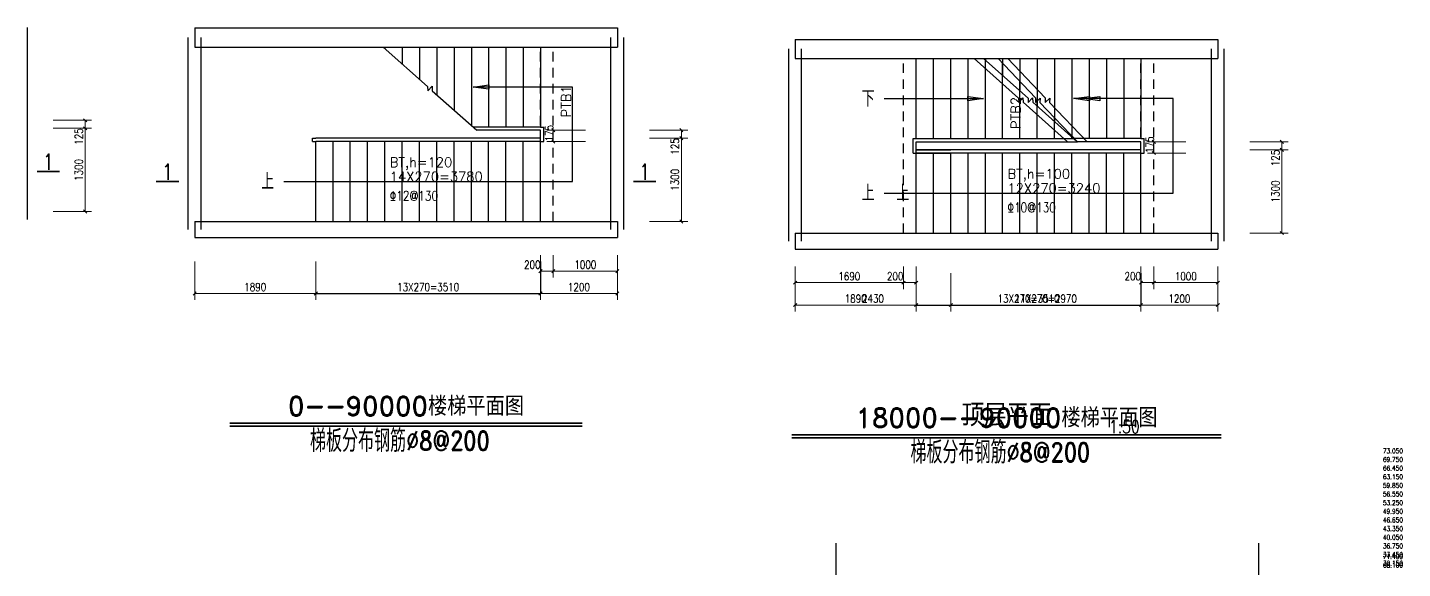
# Model space of a CAD drawing. Header units: millimetres. Extents: x -14156 to 29928, y -5971 to 19239.
# Drawn here: x 8448 to 29920, y 10638 to 19089 of the extents above; entities that cross this region are included whole.
import ezdxf
from ezdxf.enums import TextEntityAlignment as Align

# ---------------------------------------------------------------- set-up
doc = ezdxf.new("R2010")
doc.units = ezdxf.units.MM
doc.linetypes.add('线型3', pattern=[500, 150, -100, 150, -100])
for name, color, linetype, lineweight in [('中文说明', 9, 'Continuous', 60), ('剖面号', 7, 'Continuous', 35), ('墙', 3, 'Continuous', 25), ('尺寸线', 9, 'Continuous', 9), ('层301', 9, 'Continuous', 25), ('梁', 4, 'Continuous', 25), ('楼梯', 6, '线型3', 25), ('楼梯板', 4, 'Continuous', 25), ('轴线', 9, 'Continuous', 25)]:
    doc.layers.add(name, color=color, linetype=linetype, lineweight=lineweight)
doc.styles.add('hztxt', font='romand_pkpm', dxfattribs={"bigfont": 'hztxt'})

msp = doc.modelspace()

# ---------------------------------------------------------------- linework, layer by layer
at = {"layer": '中文说明', "color": 7, "lineweight": 35}
for p, q in [((11609, 12909), (17109, 12909)), ((11609, 12859), (17109, 12859)), ((20386, 12728), (27086, 12728)), ((20386, 12678), (27086, 12678)), ((22136, 12728), (25336, 12728))]:
    msp.add_line(p, q, dxfattribs=at)
at = {"layer": '剖面号'}
for p, q in [((8598, 16839), (8948, 16839)), ((10809, 16684), (10459, 16684)), ((17909, 16684), (18259, 16684))]:
    msp.add_line(p, q, dxfattribs=at)
at = {"layer": '墙'}
for p, q in [((11059, 19084), (11059, 18784)), ((17659, 19084), (17659, 18784)), ((20436, 18903), (20436, 18603)), ((20436, 18903), (20436, 18603)), ((27036, 18903), (27036, 18603)), ((27036, 18903), (27036, 18603)), ((11059, 16059), (11059, 15809)), ((17659, 16059), (17659, 15809)), ((20436, 15878), (20436, 15628)), ((20436, 15878), (20436, 15628)), ((27036, 15878), (27036, 15628)), ((27036, 15878), (27036, 15628))]:
    msp.add_line(p, q, dxfattribs=at)
for points in [[(11059, 19084), (17659, 19084)], [(20436, 18903), (27036, 18903)], [(20436, 18903), (27036, 18903)], [(11059, 18784), (17659, 18784)], [(20436, 18603), (27036, 18603)], [(20436, 18603), (27036, 18603)], [(11059, 16059), (17659, 16059)], [(11059, 15809), (17659, 15809)], [(20436, 15878), (27036, 15878)], [(20436, 15878), (27036, 15878)], [(20436, 15628), (27036, 15628)], [(20436, 15628), (27036, 15628)]]:
    msp.add_lwpolyline(points, dxfattribs=at)
at = {"layer": '尺寸线'}
for p, q in [((8848, 17639), (9448, 17639)), ((9348, 17639), (9348, 17514)), ((8848, 17514), (9448, 17514)), ((8848, 17514), (9448, 17514)), ((9348, 17514), (9348, 16214)), ((17159, 17484), (16559, 17484)), ((16659, 17309), (16659, 17484)), ((18159, 17484), (18759, 17484)), ((18659, 17484), (18659, 17359)), ((17159, 17309), (16559, 17309)), ((18159, 17359), (18759, 17359)), ((18159, 17359), (18759, 17359)), ((18659, 17359), (18659, 16059)), ((26536, 17303), (25936, 17303)), ((26536, 17303), (25936, 17303)), ((26036, 17128), (26036, 17303)), ((26036, 17128), (26036, 17303)), ((27536, 17303), (28136, 17303)), ((27536, 17303), (28136, 17303)), ((27536, 17178), (28136, 17178)), ((27536, 17178), (28136, 17178)), ((27536, 17178), (28136, 17178)), ((27536, 17178), (28136, 17178)), ((28036, 17303), (28036, 17178)), ((28036, 17303), (28036, 17178)), ((28036, 17178), (28036, 15878)), ((28036, 17178), (28036, 15878)), ((26536, 17128), (25936, 17128)), ((26536, 17128), (25936, 17128)), ((8848, 16214), (9448, 16214)), ((18159, 16059), (18759, 16059)), ((27536, 15878), (28136, 15878)), ((27536, 15878), (28136, 15878)), ((16459, 15534), (16459, 15184)), ((16659, 15534), (16659, 15184)), ((16659, 15534), (16659, 15184)), ((17659, 15534), (17659, 15184)), ((11059, 15434), (11059, 14834)), ((12949, 15434), (12949, 14834)), ((16459, 15434), (16459, 14834)), ((16659, 15284), (16459, 15284)), ((17659, 15284), (16659, 15284)), ((17659, 15434), (17659, 14834)), ((20436, 15353), (20436, 15003)), ((20436, 15353), (20436, 15003)), ((20436, 15253), (20436, 14653)), ((20436, 15253), (20436, 14653)), ((22126, 15353), (22126, 15003)), ((22126, 15353), (22126, 15003)), ((22126, 15353), (22126, 15003)), ((22126, 15353), (22126, 15003)), ((22326, 15353), (22326, 15003)), ((22326, 15353), (22326, 15003)), ((22326, 15253), (22326, 14653)), ((22866, 15253), (22866, 14653)), ((25836, 15353), (25836, 15003)), ((25836, 15353), (25836, 15003)), ((25836, 15253), (25836, 14653)), ((25836, 15253), (25836, 14653)), ((26036, 15353), (26036, 15003)), ((26036, 15353), (26036, 15003)), ((26036, 15353), (26036, 15003)), ((26036, 15353), (26036, 15003)), ((27036, 15353), (27036, 15003)), ((27036, 15353), (27036, 15003)), ((27036, 15253), (27036, 14653)), ((27036, 15253), (27036, 14653)), ((22126, 15103), (20436, 15103)), ((22126, 15103), (20436, 15103)), ((22326, 15103), (22126, 15103)), ((22326, 15103), (22126, 15103)), ((26036, 15103), (25836, 15103)), ((26036, 15103), (25836, 15103)), ((27036, 15103), (26036, 15103)), ((27036, 15103), (26036, 15103)), ((12949, 14934), (11059, 14934)), ((17659, 14934), (16459, 14934)), ((22866, 14753), (20436, 14753)), ((22326, 14753), (20436, 14753)), ((27036, 14753), (25836, 14753)), ((27036, 14753), (25836, 14753))]:
    msp.add_line(p, q, dxfattribs=at)
at = {"layer": '尺寸线', "lineweight": 25}
for p, q in [((9323, 17664), (9373, 17614)), ((9323, 17539), (9373, 17489)), ((9323, 17539), (9373, 17489)), ((16634, 17509), (16684, 17459)), ((18634, 17509), (18684, 17459)), ((16634, 17334), (16684, 17284)), ((18634, 17384), (18684, 17334)), ((18634, 17384), (18684, 17334)), ((26011, 17328), (26061, 17278)), ((26011, 17328), (26061, 17278)), ((28011, 17328), (28061, 17278)), ((28011, 17328), (28061, 17278)), ((28011, 17203), (28061, 17153)), ((28011, 17203), (28061, 17153)), ((28011, 17203), (28061, 17153)), ((28011, 17203), (28061, 17153)), ((26011, 17153), (26061, 17103)), ((26011, 17153), (26061, 17103)), ((9323, 16239), (9373, 16189)), ((18634, 16084), (18684, 16034)), ((28011, 15903), (28061, 15853)), ((28011, 15903), (28061, 15853)), ((16434, 15259), (16484, 15309)), ((16459, 15434), (16459, 14934)), ((16634, 15259), (16684, 15309)), ((16634, 15259), (16684, 15309)), ((17634, 15259), (17684, 15309)), ((25836, 15253), (25836, 14753)), ((25836, 15253), (25836, 14753)), ((20411, 15078), (20461, 15128)), ((20411, 15078), (20461, 15128)), ((22101, 15078), (22151, 15128)), ((22101, 15078), (22151, 15128)), ((22101, 15078), (22151, 15128)), ((22101, 15078), (22151, 15128)), ((22301, 15078), (22351, 15128)), ((22301, 15078), (22351, 15128)), ((25811, 15078), (25861, 15128)), ((25811, 15078), (25861, 15128)), ((26011, 15078), (26061, 15128)), ((26011, 15078), (26061, 15128)), ((26011, 15078), (26061, 15128)), ((26011, 15078), (26061, 15128)), ((27011, 15078), (27061, 15128)), ((27011, 15078), (27061, 15128)), ((11034, 14909), (11084, 14959)), ((12924, 14909), (12974, 14959)), ((12949, 14934), (16459, 14934)), ((16434, 14909), (16484, 14959)), ((17634, 14909), (17684, 14959)), ((20411, 14728), (20461, 14778)), ((20411, 14728), (20461, 14778)), ((22301, 14728), (22351, 14778)), ((22326, 14753), (25836, 14753)), ((22841, 14728), (22891, 14778)), ((22866, 14753), (25836, 14753)), ((25811, 14728), (25861, 14778)), ((25811, 14728), (25861, 14778)), ((27011, 14728), (27061, 14778)), ((27011, 14728), (27061, 14778))]:
    msp.add_line(p, q, dxfattribs=at)
at = {"layer": '梁'}
for p, q in [((8448, 16089), (8448, 19089)), ((10959, 15934), (10959, 18934)), ((11159, 15934), (11159, 18934)), ((17559, 15934), (17559, 18934)), ((17759, 15934), (17759, 18934)), ((20336, 15753), (20336, 18753)), ((20336, 15753), (20336, 18753)), ((20536, 15753), (20536, 18753)), ((20536, 15753), (20536, 18753)), ((26936, 15753), (26936, 18753)), ((26936, 15753), (26936, 18753)), ((27136, 15753), (27136, 18753)), ((27136, 15753), (27136, 18753))]:
    msp.add_line(p, q, dxfattribs=at)
at = {"layer": '楼梯'}
for p, q in [((16459, 16059), (16459, 18784)), ((16659, 16059), (16659, 18784)), ((22126, 15878), (22126, 18603)), ((22126, 15878), (22126, 18603)), ((22326, 15878), (22326, 18603)), ((22326, 15878), (22326, 18603)), ((25836, 15878), (25836, 18603)), ((25836, 15878), (25836, 18603)), ((26036, 15878), (26036, 18603)), ((26036, 15878), (26036, 18603))]:
    msp.add_line(p, q, dxfattribs=at)
at = {"layer": '楼梯板'}
for p, q in [((14029, 18784), (14029, 18760)), ((14299, 18784), (14299, 18520)), ((14569, 18784), (14569, 18279)), ((14839, 18784), (14839, 18039)), ((15109, 18784), (15109, 17799)), ((15379, 18784), (15379, 17558)), ((15649, 18784), (15649, 17534)), ((15919, 18784), (15919, 17534)), ((16189, 18784), (16189, 17534)), ((16459, 18784), (16459, 17534)), ((22326, 17353), (22326, 18603)), ((22326, 17353), (22326, 18603)), ((22596, 17353), (22596, 18603)), ((22596, 17353), (22596, 18603)), ((22866, 17353), (22866, 18603)), ((22866, 17353), (22866, 18603)), ((23136, 17353), (23136, 18603)), ((23136, 17353), (23136, 18603)), ((23406, 17353), (23406, 18603)), ((23406, 18603), (23406, 18579)), ((23676, 18603), (23676, 18339)), ((23676, 17353), (23676, 18530)), ((23946, 18603), (23946, 18404)), ((23946, 18603), (23946, 18098)), ((24216, 18603), (24216, 18120)), ((24216, 18603), (24216, 17858)), ((24486, 18603), (24486, 17836)), ((24486, 18603), (24486, 17617)), ((24756, 18603), (24756, 17552)), ((24756, 18603), (24756, 17377)), ((25026, 18603), (25026, 17353)), ((25026, 18603), (25026, 17353)), ((25296, 18603), (25296, 17353)), ((25296, 18603), (25296, 17353)), ((25566, 18603), (25566, 17353)), ((25566, 18603), (25566, 17353)), ((25836, 18603), (25836, 17353)), ((25836, 18603), (25836, 17353)), ((23406, 17353), (23406, 18445)), ((23676, 17353), (23676, 18205)), ((23946, 17353), (23946, 18246)), ((23946, 17353), (23946, 17965)), ((24216, 17353), (24216, 17962)), ((24216, 17353), (24216, 17724)), ((24486, 17353), (24486, 17678)), ((16459, 17534), (15406, 17534)), ((16459, 17484), (15462, 17484)), ((16459, 17534), (16509, 17534)), ((16459, 17359), (16459, 17484)), ((16459, 17484), (16459, 17484)), ((16509, 17309), (16509, 17534)), ((24486, 17353), (24486, 17484)), ((24756, 17353), (24756, 17394)), ((12899, 17359), (12949, 17359)), ((12899, 17309), (12899, 17359)), ((12899, 17309), (12949, 17309)), ((16459, 17359), (12949, 17359)), ((12949, 16059), (12949, 17309)), ((16459, 17309), (12949, 17309)), ((13219, 16059), (13219, 17309)), ((13489, 16059), (13489, 17309)), ((13759, 16059), (13759, 17309)), ((14029, 16059), (14029, 17309)), ((14299, 16059), (14299, 17309)), ((14569, 16059), (14569, 17309)), ((14839, 16059), (14839, 17309)), ((15109, 16059), (15109, 17309)), ((15379, 16059), (15379, 17309)), ((15649, 16059), (15649, 17309)), ((15919, 16059), (15919, 17309)), ((16189, 16059), (16189, 17309)), ((16459, 17359), (16459, 17359)), ((16459, 16059), (16459, 17309)), ((16459, 17309), (16509, 17309)), ((22276, 17128), (22276, 17353)), ((22276, 17353), (22326, 17353)), ((22276, 17128), (22276, 17353)), ((22276, 17353), (22326, 17353)), ((22326, 17353), (24795, 17353)), ((22326, 17353), (24633, 17353)), ((22326, 17303), (24843, 17303)), ((22326, 17178), (22326, 17303)), ((22326, 17303), (22326, 17303)), ((22326, 17303), (24689, 17303)), ((22326, 17178), (22326, 17303)), ((22326, 17303), (22326, 17303)), ((22326, 17178), (22866, 17178)), ((25836, 17178), (22326, 17178)), ((22326, 17178), (22326, 17178)), ((25836, 17178), (22866, 17178)), ((25836, 17353), (24783, 17353)), ((25836, 17303), (24839, 17303)), ((25836, 17353), (24945, 17353)), ((25836, 17303), (24993, 17303)), ((25836, 17353), (25886, 17353)), ((25836, 17353), (25886, 17353)), ((25836, 17178), (25836, 17303)), ((25836, 17303), (25836, 17303)), ((25836, 17178), (25836, 17303)), ((25836, 17303), (25836, 17303)), ((25836, 17178), (25836, 17178)), ((25836, 17178), (25836, 17178)), ((25886, 17128), (25886, 17353)), ((25886, 17128), (25886, 17353)), ((22276, 17128), (22866, 17128)), ((22276, 17128), (22326, 17128)), ((22326, 15878), (22326, 17128)), ((25836, 17128), (22326, 17128)), ((22596, 15878), (22596, 17128)), ((22866, 15878), (22866, 17128)), ((25836, 17128), (22866, 17128)), ((22866, 15878), (22866, 17128)), ((23136, 15878), (23136, 17128)), ((23136, 15878), (23136, 17128)), ((23406, 15878), (23406, 17128)), ((23406, 15878), (23406, 17128)), ((23676, 15878), (23676, 17128)), ((23676, 15878), (23676, 17128)), ((23946, 15878), (23946, 17128)), ((23946, 15878), (23946, 17128)), ((24216, 15878), (24216, 17128)), ((24216, 15878), (24216, 17128)), ((24486, 15878), (24486, 17128)), ((24486, 15878), (24486, 17128)), ((24756, 15878), (24756, 17128)), ((24756, 15878), (24756, 17128)), ((25026, 15878), (25026, 17128)), ((25026, 15878), (25026, 17128)), ((25296, 15878), (25296, 17128)), ((25296, 15878), (25296, 17128)), ((25566, 15878), (25566, 17128)), ((25566, 15878), (25566, 17128)), ((25836, 15878), (25836, 17128)), ((25836, 17128), (25886, 17128)), ((25836, 15878), (25836, 17128)), ((25836, 17128), (25886, 17128))]:
    msp.add_line(p, q, dxfattribs=at)
at = {"layer": '楼梯板', "color": 9}
for p, q in [((16959, 18159), (15406, 18159)), ((16959, 16684), (16959, 18159)), ((21826, 17978), (23379, 17978)), ((21826, 17978), (23379, 17978)), ((26336, 17978), (24783, 17978)), ((26336, 17978), (24945, 17978)), ((26336, 16503), (26336, 17978)), ((26336, 16503), (26336, 17978)), ((12449, 16684), (16959, 16684)), ((21826, 16503), (26336, 16503)), ((22366, 16503), (26336, 16503))]:
    msp.add_line(p, q, dxfattribs=at)
for points in [[(14002, 18784), (14695, 18167), (14699, 18097), (14765, 18171), (14769, 18101), (15462, 17484)], [(23229, 18603), (23922, 17986), (23926, 17916), (23992, 17990), (23996, 17920), (24689, 17303)], [(23379, 18603), (24072, 17986), (24076, 17916), (24142, 17990), (24146, 17920), (24839, 17303)], [(23607, 18603), (24190, 17989), (24189, 17918), (24261, 17987), (24259, 17917), (24843, 17303)], [(23757, 18603), (24340, 17989), (24339, 17918), (24411, 17987), (24409, 17917), (24993, 17303)]]:
    msp.add_lwpolyline(points, dxfattribs=at)
for points in [[(15406, 18159), (15654, 18192), (15654, 18126)], [(23379, 17978), (23131, 17945), (23131, 18011)], [(23379, 17978), (23131, 17945), (23131, 18011)], [(24783, 17978), (25031, 18011), (25031, 17945)], [(24945, 17978), (25193, 18011), (25193, 17945)]]:
    msp.add_lwpolyline(points, close=True, dxfattribs=at)
at = {"layer": '轴线'}
for p, q in [((21078, 8035, 0), (21078, 11035, 0)), ((21078, 8035, 0), (21078, 11035, 0)), ((27678, 8035, 0), (27678, 11035, 0)), ((27678, 8035, 0), (27678, 11035, 0))]:
    msp.add_line(p, q, dxfattribs=at)

# ---------------------------------------------------------------- texts
at = {"layer": '中文说明', "color": 7, "style": 'hztxt', "width": 0.8}
for s, p in [('下', (21576, 17978)), ('下', (21576, 17978)), ('上', (12199, 16684)), ('上', (21576, 16503)), ('上', (22116, 16503))]:
    msp.add_text(s, height=250, dxfattribs=at).set_placement(p, align=Align.MIDDLE_CENTER)
at = {"layer": '中文说明', "style": 'hztxt', "width": 0.8}
for s, p in [('%%13112@130', (14104, 16459)), ('%%13110@130', (23751, 16278))]:
    msp.add_text(s, height=150, dxfattribs=at).set_placement(p, align=Align.MIDDLE_LEFT)
at = {"layer": '中文说明', "color": 7, "style": 'hztxt'}
for s, height, p in [('0--90000楼梯平面图', 300, (14359, 12934)), ('18000--90000楼梯平面图', 300, (23736, 12753)), ('顶层平面', 350, (23736, 12753))]:
    msp.add_text(s, height=height, dxfattribs=at).set_placement(p, align=Align.BOTTOM_CENTER)
at = {"layer": '中文说明', "color": 7, "style": 'hztxt', "width": 0.8}
msp.add_text('1:50 ', height=200, dxfattribs=at).set_placement((25336, 12753))
at = {"layer": '中文说明', "color": 3, "style": 'hztxt', "width": 0.714286}
for p in [(14359, 12634), (23736, 12453)]:
    msp.add_text('梯板分布钢筋', height=350, dxfattribs=at).set_placement(p, align=Align.MIDDLE_RIGHT)
at = {"layer": '中文说明', "color": 3, "style": 'hztxt', "width": 0.8}
for p in [(14359, 12634), (23736, 12453)]:
    msp.add_text('%%1298@200', height=300, dxfattribs=at).set_placement(p, align=Align.MIDDLE_LEFT)
at = {"layer": '剖面号', "style": 'hztxt'}
msp.add_text('PTB1', height=150, rotation=90, dxfattribs=at).set_placement((16859, 17934), align=Align.MIDDLE_CENTER)
at = {"layer": '剖面号', "style": 'hztxt', "width": 0.8}
for p in [(8773, 16989), (10634, 16834), (18084, 16834)]:
    msp.add_text('1', height=250, dxfattribs=at).set_placement(p, align=Align.MIDDLE_CENTER)
at = {"layer": '尺寸线', "style": 'hztxt'}
msp.add_text('PTB2', height=150, rotation=90, dxfattribs=at).set_placement((23881, 17753), align=Align.MIDDLE_CENTER)
at = {"layer": '尺寸线', "style": 'hztxt', "width": 0.8}
for p in [(9348, 17514), (18659, 17359), (28036, 17178), (28036, 17178)]:
    msp.add_text('125', height=125, rotation=90, dxfattribs=at).set_placement(p, align=Align.BOTTOM_RIGHT)
for p in [(16659, 17309), (26036, 17128), (26036, 17128)]:
    msp.add_text('175', height=125, rotation=90, dxfattribs=at).set_placement(p)
for p in [(9248, 16864), (18559, 16709), (27936, 16528), (27936, 16528)]:
    msp.add_text('1300', height=125, rotation=90, dxfattribs=at).set_placement(p, align=Align.MIDDLE_CENTER)
for p in [(16459, 15284), (22126, 15103), (22126, 15103), (25836, 15103), (25836, 15103)]:
    msp.add_text('200', height=125, dxfattribs=at).set_placement(p, align=Align.BOTTOM_RIGHT)
for s, p in [('1000', (17159, 15384)), ('1690', (21281, 15203)), ('1690', (21281, 15203)), ('1000', (26536, 15203)), ('1000', (26536, 15203)), ('1890', (12004, 15034)), ('1200', (17059, 15034)), ('1890', (21381, 14853)), ('2430', (21651, 14853)), ('1200', (26436, 14853)), ('1200', (26436, 14853))]:
    msp.add_text(s, height=125, dxfattribs=at).set_placement(p, align=Align.MIDDLE_CENTER)
for s, p in [('13X270=3510', (14704, 14934)), ('13X270=3510', (24081, 14753)), ('11X270=2970', (24351, 14753))]:
    msp.add_text(s, height=125, dxfattribs=at).set_placement(p, align=Align.BOTTOM_CENTER)
at = {"layer": '尺寸线', "color": 7, "style": 'hztxt', "width": 0.8}
for s, p in [('73.050', (29928, 12415, 0)), ('69.750', (29928, 12280, 0)), ('66.450', (29928, 12145, 0)), ('63.150', (29928, 12010, 0)), ('59.850', (29928, 11875, 0)), ('56.550', (29928, 11740, 0)), ('53.250', (29928, 11605, 0)), ('49.950', (29928, 11470, 0)), ('46.650', (29928, 11335, 0)), ('43.350', (29928, 11200, 0)), ('40.050', (29928, 11065, 0)), ('36.750', (29928, 10930, 0)), ('33.450', (29928, 10795, 0)), ('71.400', (29928, 10765, 0)), ('30.150', (29928, 10660, 0)), ('68.100', (29928, 10630, 0))]:
    msp.add_text(s, height=75, dxfattribs=at).set_placement(p, align=Align.BOTTOM_RIGHT)
at = {"layer": '层301', "style": 'hztxt'}
for s, p in [('BT,h=120', (14104, 16909)), ('14X270=3780', (14104, 16684)), ('BT,h=100', (23751, 16728)), ('12X270=3240', (23751, 16503))]:
    msp.add_text(s, height=150, dxfattribs=at).set_placement(p)

doc.saveas('drawing.dxf')
